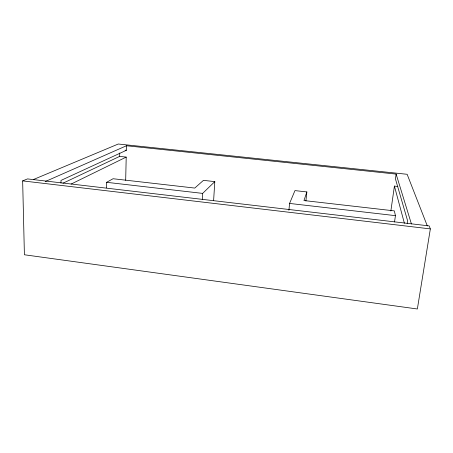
<?xml version="1.0" encoding="UTF-8"?>
<svg xmlns="http://www.w3.org/2000/svg" width="453" height="453" viewBox="0 0 453 453"><rect width="100%" height="100%" fill="white"/><g stroke="black" fill="none" stroke-linecap="round" stroke-linejoin="round"><path stroke-width="0.68" d="M106.529 187.899L106.602 182.31L113.08 178.737L194.773 188.074L203.454 180.351L214.801 181.625L213.618 200.583M62.973 183.21L119.66 156.387L119.722 152.995M125.685 180.334L126.206 157.095L119.66 156.387M60.991 183.063L60.974 180.419L126.359 150.305L126.455 145.758L396.126 174.088L411.42 223.969M202.298 199.637L202.655 193.397L214.801 181.625M288.912 210.288L289.575 203.437L294.96 190.6L306.857 191.936L305.922 200.956M390.86 210.968L394.416 186.087L397.842 186.46M396.126 174.088L395.441 178.901L407.598 220.753L407.202 223.391M394.529 221.959L395.441 215.656L394.353 210.883L303.969 200.549L306.857 191.936M430.35 228.895L417.36 308.986L24.405 254.767L22.65 180.894L27.514 178.907L429.15 225.905L430.35 228.895L22.65 180.894M71.155 184.054L126.206 157.095M45.3 181.545L126.455 145.758M33.454 179.518L118.284 144.014L407.134 174.292L427.338 225.973M125.045 150.164L126.359 150.305M106.602 182.31L202.655 193.397M289.575 203.437L395.441 215.656M394.416 186.087L404.387 223.233"/></g></svg>
